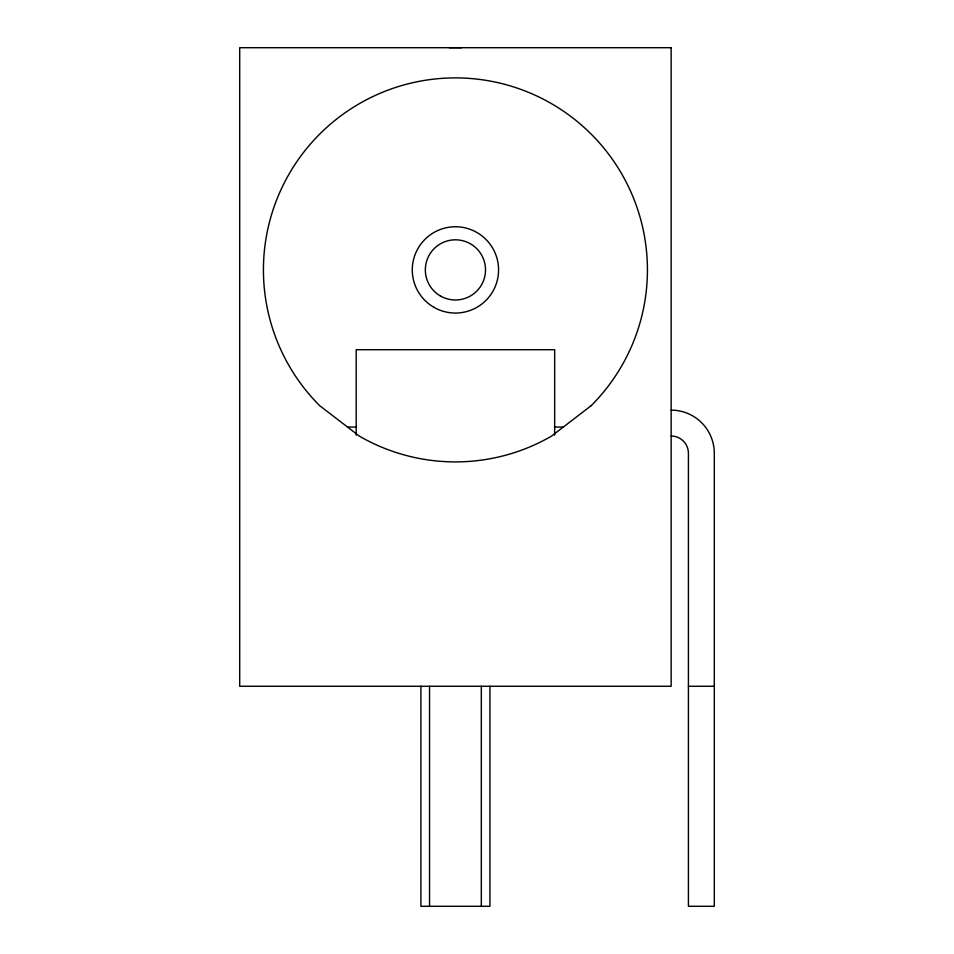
<?xml version="1.0" encoding="UTF-8"?>
<svg xmlns="http://www.w3.org/2000/svg" width="954" height="954" viewBox="0 0 954 954"><rect width="100%" height="100%" fill="white"/><g stroke="black" fill="none" stroke-linecap="round" stroke-linejoin="round"><path stroke-width="1.43" d="M347.566 427.07L356.486 427.07M554.369 427.07L563.289 427.07M688.418 686.26L714.296 686.26M554.668 435.239L554.668 349.724L356.188 349.724L356.188 435.239M489.939 686.26L489.939 906.3L420.905 906.3L420.905 686.26M481.317 686.26L481.317 906.3M429.538 686.26L429.538 906.3M449.549 47.76A276.493 276.493 0 0 1 461.307 47.76M671.151 436.014A17.255 17.255 0 0 1 688.418 453.269L688.418 906.3L714.296 906.3L714.296 453.269A43.145 43.145 0 0 0 671.151 410.125M591.194 405.665L551.424 436.181A192.004 192.004 0 0 1 359.431 436.181L319.662 405.665A192.004 192.004 0 0 1 319.662 134.132A192.004 192.004 0 0 1 591.194 134.132A192.004 192.004 0 0 1 591.194 405.665M671.151 47.7L239.704 47.7L239.704 686.26L671.151 686.26L671.151 47.7M433.855 307.271A43.145 43.145 0 0 0 498.572 269.899A43.145 43.145 0 0 0 433.855 232.537A43.145 43.145 0 0 0 433.855 307.271M440.378 295.955A30.087 30.087 0 0 0 485.514 269.899A30.087 30.087 0 0 0 440.378 243.842A30.087 30.087 0 0 0 440.378 295.955"/></g></svg>
